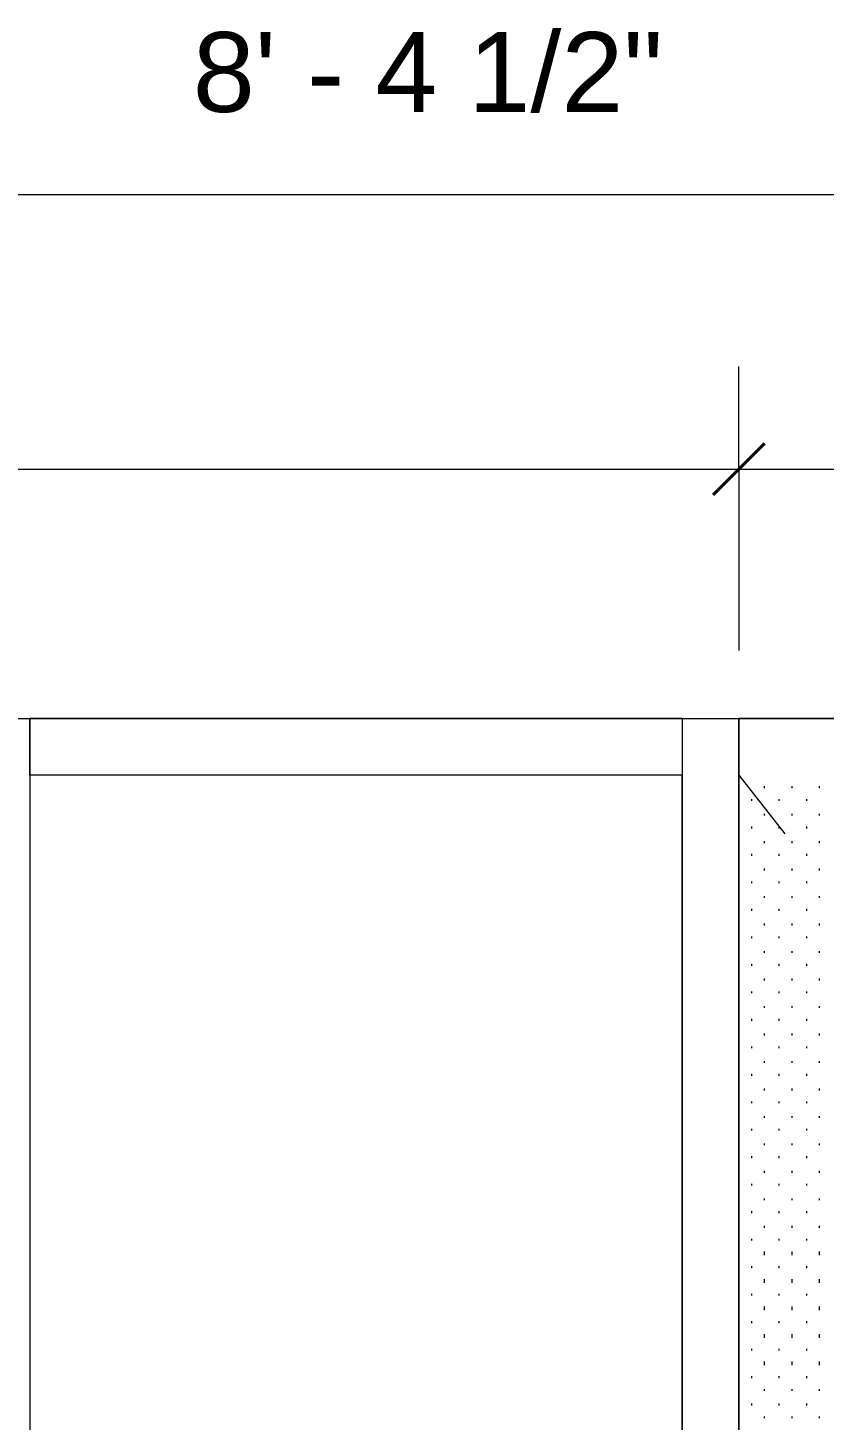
# Model space of a CAD drawing. Header units: inches. Extents: x -6061 to 13621, y -296 to 7483.
# Drawn here: x 12266.7 to 12301.5, y -60.1 to 0.7 of the extents above; entities that cross this region are included whole.
import ezdxf

# ---------------------------------------------------------------- set-up
doc = ezdxf.new("R2010")
doc.units = ezdxf.units.IN
doc.header["$MEASUREMENT"] = 0
doc.layers.get('0').update_dxf_attribs({"linetype": 'CONTINUOUS'})
doc.styles.add('Arial$001H0', font='arial.ttf')

msp = doc.modelspace()

# ---------------------------------------------------------------- linework, layer by layer
at = {"color": 7, "linetype": 'Continuous', "lineweight": 9, "true_color": 0x000007}
for p, q in [((12231.01094, -6.54924), (12336.08967, -6.54924)), ((12297.80642, -18.56282), (12297.80642, -14.07775)), ((12297.80642, -18.56282), (12297.80642, -14.07775)), ((12265.52995, -18.56282), (12300.04895, -18.56282)), ((12295.56388, -18.56282), (12336.08967, -18.56282)), ((12297.80642, -18.56282), (12297.80642, -26.49178)), ((12297.80642, -18.56282), (12297.80642, -26.49178)), ((12264.32859, -29.45513), (12266.81139, -29.45513)), ((12266.81139, -31.93793), (12266.81139, -29.45513)), ((12295.32361, -29.45513), (12266.81139, -29.45513)), ((12266.81139, -29.45513), (12266.81139, -121.47911)), ((12295.32361, -29.45513), (12297.80642, -29.45513)), ((12295.32361, -29.45513), (12295.32361, -121.47911)), ((12295.32361, -29.45513), (12295.32361, -31.93793)), ((12297.80642, -31.93793), (12297.80642, -29.45513)), ((12333.84714, -29.45513), (12297.80642, -29.45513)), ((12297.80642, -29.45513), (12297.80642, -121.47911)), ((12295.32361, -31.93793), (12266.81139, -31.93793)), ((12266.81139, -31.93793), (12266.81139, -118.9963)), ((12295.32361, -31.93793), (12266.81139, -31.93793)), ((12295.32361, -118.9963), (12295.32361, -31.93793)), ((12297.80642, -31.93793), (12299.80868, -34.50083)), ((12297.80642, -121.47911), (12297.80642, -31.93793))]:
    msp.add_line(p, q, dxfattribs=at)
at = {"color": 7, "linetype": 'Continuous', "lineweight": 40, "true_color": 0x000007}
for q in [(12298.92768, -17.44155), (12298.92768, -17.44155), (12296.68515, -19.68409), (12296.68515, -19.68409)]:
    msp.add_line((12297.80642, -18.56282), q, dxfattribs=at)
at = {"color": 7, "linetype": 'Continuous', "lineweight": 18, "true_color": 0x000007}
msp.add_line((12233.25347, -29.45513), (12336.32995, -29.45513), dxfattribs=at)
at = {"color": 7, "linetype": 'Continuous', "lineweight": 9, "true_color": 0xffffff}
for p, q in [((12298.92768, -32.49857), (12298.92768, -32.41847)), ((12300.12904, -32.49857), (12300.12904, -32.41847)), ((12301.3304, -32.49857), (12301.3304, -32.41847)), ((12298.36705, -33.0592), (12298.36705, -32.97911)), ((12299.56841, -33.0592), (12299.56841, -32.97911)), ((12300.76976, -33.0592), (12300.76976, -32.97911)), ((12298.92768, -33.69992), (12298.92768, -33.61983)), ((12300.12904, -33.69992), (12300.12904, -33.61983)), ((12301.3304, -33.69992), (12301.3304, -33.61983)), ((12298.36705, -34.26056), (12298.36705, -34.18047)), ((12299.56841, -34.26056), (12299.56841, -34.18047)), ((12300.76976, -34.26056), (12300.76976, -34.18047)), ((12298.92768, -34.90128), (12298.92768, -34.82119)), ((12300.12904, -34.90128), (12300.12904, -34.82119)), ((12301.3304, -34.90128), (12301.3304, -34.82119)), ((12298.36705, -35.46191), (12298.36705, -35.38182)), ((12299.56841, -35.46191), (12299.56841, -35.38182)), ((12300.76976, -35.46191), (12300.76976, -35.38182)), ((12298.92768, -36.10264), (12298.92768, -36.02255)), ((12300.12904, -36.10264), (12300.12904, -36.02255)), ((12301.3304, -36.10264), (12301.3304, -36.02255)), ((12298.36705, -36.66327), (12298.36705, -36.58318)), ((12299.56841, -36.66327), (12299.56841, -36.58318)), ((12300.76976, -36.66327), (12300.76976, -36.58318)), ((12298.92768, -37.30399), (12298.92768, -37.2239)), ((12300.12904, -37.30399), (12300.12904, -37.2239)), ((12301.3304, -37.30399), (12301.3304, -37.2239)), ((12298.36705, -37.86463), (12298.36705, -37.78454)), ((12299.56841, -37.86463), (12299.56841, -37.78454)), ((12300.76976, -37.86463), (12300.76976, -37.78454)), ((12298.92768, -38.50535), (12298.92768, -38.42526)), ((12300.12904, -38.50535), (12300.12904, -38.42526)), ((12301.3304, -38.50535), (12301.3304, -38.42526)), ((12298.36705, -39.06599), (12298.36705, -38.9859)), ((12299.56841, -39.06599), (12299.56841, -38.9859)), ((12300.76976, -39.06599), (12300.76976, -38.9859)), ((12298.92768, -39.70671), (12298.92768, -39.62662)), ((12300.12904, -39.70671), (12300.12904, -39.62662)), ((12301.3304, -39.70671), (12301.3304, -39.62662)), ((12298.36705, -40.26734), (12298.36705, -40.18725)), ((12299.56841, -40.26734), (12299.56841, -40.18725)), ((12300.76976, -40.26734), (12300.76976, -40.18725)), ((12298.92768, -40.90807), (12298.92768, -40.82798)), ((12300.12904, -40.90807), (12300.12904, -40.82798)), ((12301.3304, -40.90807), (12301.3304, -40.82798)), ((12298.36705, -41.4687), (12298.36705, -41.38861)), ((12299.56841, -41.4687), (12299.56841, -41.38861)), ((12300.76976, -41.4687), (12300.76976, -41.38861)), ((12298.36705, -42.67006), (12298.36705, -42.58997)), ((12298.92768, -42.10942), (12298.92768, -42.02933)), ((12299.56841, -42.67006), (12299.56841, -42.58997)), ((12300.12904, -42.10942), (12300.12904, -42.02933)), ((12300.76976, -42.67006), (12300.76976, -42.58997)), ((12301.3304, -42.10942), (12301.3304, -42.02933)), ((12298.36705, -43.87142), (12298.36705, -43.79133)), ((12298.92768, -43.31078), (12298.92768, -43.23069)), ((12299.56841, -43.87142), (12299.56841, -43.79133)), ((12300.12904, -43.31078), (12300.12904, -43.23069)), ((12300.76976, -43.87142), (12300.76976, -43.79133)), ((12301.3304, -43.31078), (12301.3304, -43.23069)), ((12298.36705, -45.07277), (12298.36705, -44.99268)), ((12298.92768, -44.51214), (12298.92768, -44.43205)), ((12299.56841, -45.07277), (12299.56841, -44.99268)), ((12300.12904, -44.51214), (12300.12904, -44.43205)), ((12300.76976, -45.07277), (12300.76976, -44.99268)), ((12301.3304, -44.51214), (12301.3304, -44.43205)), ((12298.92768, -45.7135), (12298.92768, -45.63341)), ((12300.12904, -45.7135), (12300.12904, -45.63341)), ((12301.3304, -45.7135), (12301.3304, -45.63341)), ((12298.36705, -46.27413), (12298.36705, -46.19404)), ((12299.56841, -46.27413), (12299.56841, -46.19404)), ((12300.76976, -46.27413), (12300.76976, -46.19404)), ((12298.92768, -46.91485), (12298.92768, -46.83476)), ((12300.12904, -46.91485), (12300.12904, -46.83476)), ((12301.3304, -46.91485), (12301.3304, -46.83476)), ((12298.36705, -47.47549), (12298.36705, -47.3954)), ((12299.56841, -47.47549), (12299.56841, -47.3954)), ((12300.76976, -47.47549), (12300.76976, -47.3954)), ((12298.92768, -48.11621), (12298.92768, -48.03612)), ((12300.12904, -48.11621), (12300.12904, -48.03612)), ((12301.3304, -48.11621), (12301.3304, -48.03612)), ((12298.36705, -48.67685), (12298.36705, -48.59676)), ((12299.56841, -48.67685), (12299.56841, -48.59676)), ((12300.76976, -48.67685), (12300.76976, -48.59676)), ((12298.92768, -49.31757), (12298.92768, -49.23748)), ((12300.12904, -49.31757), (12300.12904, -49.23748)), ((12301.3304, -49.31757), (12301.3304, -49.23748)), ((12298.36705, -49.8782), (12298.36705, -49.79811)), ((12299.56841, -49.8782), (12299.56841, -49.79811)), ((12300.76976, -49.8782), (12300.76976, -49.79811)), ((12298.92768, -50.51893), (12298.92768, -50.43884)), ((12300.12904, -50.51893), (12300.12904, -50.43884)), ((12301.3304, -50.51893), (12301.3304, -50.43884)), ((12298.36705, -51.07956), (12298.36705, -50.99947)), ((12299.56841, -51.07956), (12299.56841, -50.99947)), ((12300.76976, -51.07956), (12300.76976, -50.99947)), ((12298.92768, -51.72028), (12298.92768, -51.64019)), ((12300.12904, -51.72028), (12300.12904, -51.64019)), ((12301.3304, -51.72028), (12301.3304, -51.64019)), ((12298.36705, -52.28092), (12298.36705, -52.20083)), ((12299.56841, -52.28092), (12299.56841, -52.20083)), ((12300.76976, -52.28092), (12300.76976, -52.20083)), ((12298.92768, -52.92164), (12298.92768, -52.76146)), ((12300.12904, -52.92164), (12300.12904, -52.76146)), ((12301.3304, -52.92164), (12301.3304, -52.76146)), ((12298.36705, -53.48228), (12298.36705, -53.40219)), ((12299.56841, -53.48228), (12299.56841, -53.40219)), ((12300.76976, -53.48228), (12300.76976, -53.40219)), ((12298.92768, -54.123), (12298.92768, -53.96282)), ((12300.12904, -54.123), (12300.12904, -53.96282)), ((12301.3304, -54.123), (12301.3304, -53.96282)), ((12298.36705, -54.68363), (12298.36705, -54.60354)), ((12299.56841, -54.68363), (12299.56841, -54.60354)), ((12300.76976, -54.68363), (12300.76976, -54.60354)), ((12298.92768, -55.32436), (12298.92768, -55.16418)), ((12300.12904, -55.32436), (12300.12904, -55.16418)), ((12301.3304, -55.32436), (12301.3304, -55.16418)), ((12298.36705, -55.88499), (12298.36705, -55.8049)), ((12299.56841, -55.88499), (12299.56841, -55.8049)), ((12300.76976, -55.88499), (12300.76976, -55.8049)), ((12298.92768, -56.52571), (12298.92768, -56.36553)), ((12300.12904, -56.52571), (12300.12904, -56.36553)), ((12301.3304, -56.52571), (12301.3304, -56.36553)), ((12298.36705, -57.08635), (12298.36705, -57.00626)), ((12299.56841, -57.08635), (12299.56841, -57.00626)), ((12300.76976, -57.08635), (12300.76976, -57.00626)), ((12298.92768, -57.72707), (12298.92768, -57.56689)), ((12300.12904, -57.72707), (12300.12904, -57.56689)), ((12301.3304, -57.72707), (12301.3304, -57.56689)), ((12298.36705, -58.28771), (12298.36705, -58.20761)), ((12299.56841, -58.28771), (12299.56841, -58.20761)), ((12300.76976, -58.28771), (12300.76976, -58.20761)), ((12298.92768, -58.84834), (12298.92768, -58.76825)), ((12300.12904, -58.84834), (12300.12904, -58.76825)), ((12301.3304, -58.84834), (12301.3304, -58.76825)), ((12298.36705, -59.48906), (12298.36705, -59.40897)), ((12299.56841, -59.48906), (12299.56841, -59.40897)), ((12300.76976, -59.48906), (12300.76976, -59.40897)), ((12298.92768, -60.0497), (12298.92768, -59.96961)), ((12300.12904, -60.0497), (12300.12904, -59.96961)), ((12301.3304, -60.0497), (12301.3304, -59.96961))]:
    msp.add_line(p, q, dxfattribs=at)

# ---------------------------------------------------------------- texts
at = {"color": 7, "true_color": 0x000007, "style": 'Arial$001H0'}
msp.add_text('8\' - 4 1/2"', height=3.4905041, dxfattribs=at).set_placement((12273.93929, -2.94526))

doc.saveas('drawing.dxf')
